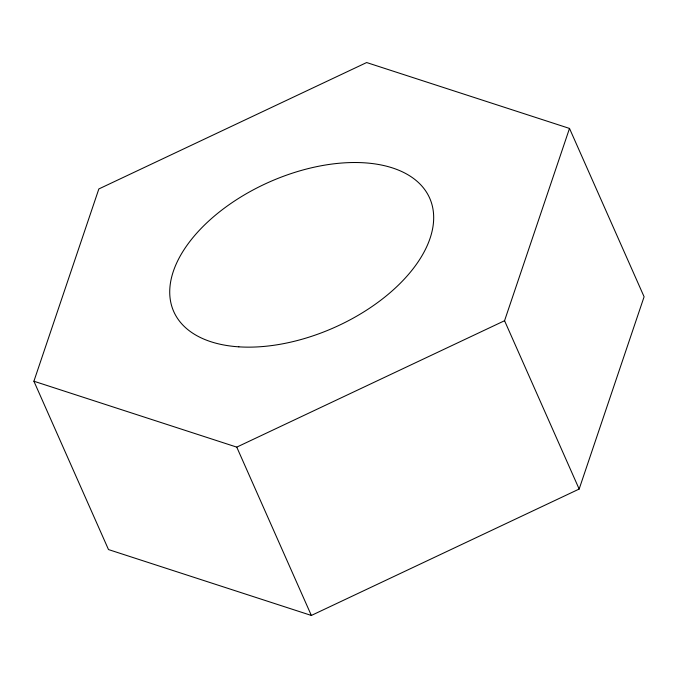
<?xml version="1.0" encoding="UTF-8"?>
<svg xmlns="http://www.w3.org/2000/svg" width="678" height="678" viewBox="0 0 678 678"><rect width="100%" height="100%" fill="white"/><g stroke="black" fill="none" stroke-linecap="round" stroke-linejoin="round"><path stroke-width="1.02" d="M33.9 381.231L98.844 188.95L366.645 62.545L569.503 128.43L644.1 296.769L579.156 489.05L311.355 615.455L108.497 549.57L33.9 381.231L236.758 447.124L504.559 320.719L569.503 128.43M504.559 320.719L579.156 489.05M236.758 447.124L311.355 615.455M238.851 346.839A139.973 79.682 -23.9 0 0 433.632 215.384A139.973 79.682 -23.9 0 0 232.63 202.273A139.973 79.682 -23.9 0 0 238.851 346.839"/></g></svg>
